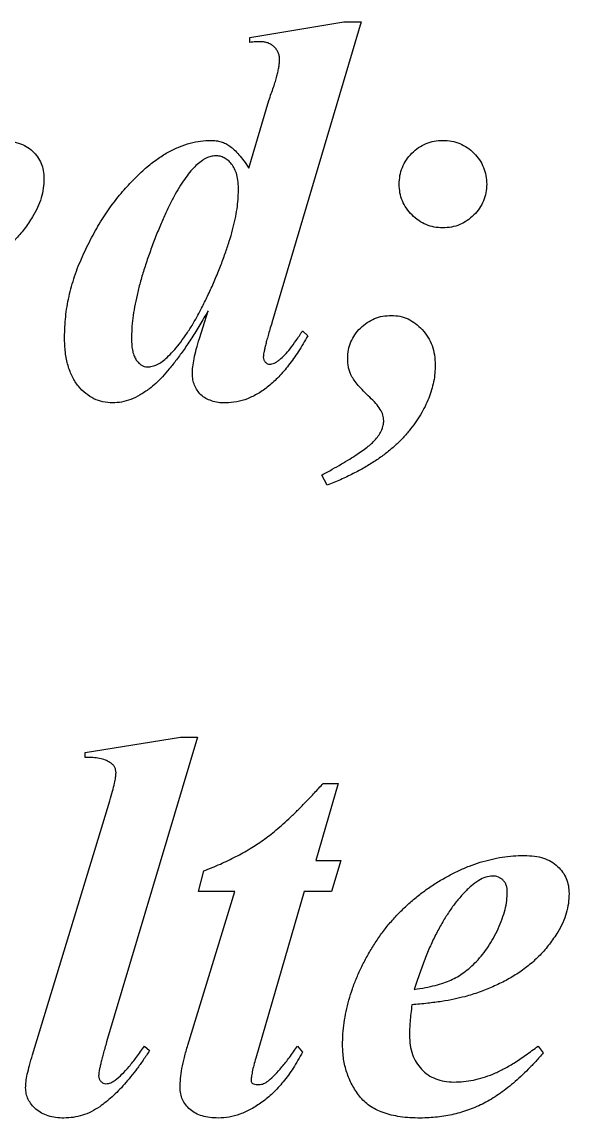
# Model space of a CAD drawing. Header units: inches. Extents: x -17.5 to -8.75, y -0.78 to 2.88.
# Drawn here: x -11.6525 to -11.4311, y 1.5835 to 2.0271 of the extents above; entities that cross this region are included whole.
import ezdxf

# ---------------------------------------------------------------- set-up
doc = ezdxf.new("R2010")
doc.units = ezdxf.units.IN
doc.header["$MEASUREMENT"] = 0

msp = doc.modelspace()

# ---------------------------------------------------------------- linework, layer by layer
at = {"color": 7, "linetype": 'Continuous', "lineweight": 25}
for p, q in [((-11.56023, 2.02083), (-11.52217, 2.02708)), ((-11.51524, 2.02708), (-11.55134, 1.90534)), ((-11.52217, 2.02708), (-11.51524, 2.02708)), ((-11.56023, 2.01875), (-11.56023, 2.02083)), ((-11.56062, 1.9679), (-11.55258, 1.99531)), ((-11.58067, 1.89896), (-11.57716, 1.91016)), ((-11.53891, 1.90208), (-11.53682, 1.9)), ((-11.52898, 1.83958), (-11.53106, 1.84375)), ((-11.62689, 1.73146), (-11.58835, 1.73771)), ((-11.58148, 1.73771), (-11.6182, 1.61441)), ((-11.58835, 1.73771), (-11.58148, 1.73771)), ((-11.62689, 1.72938), (-11.62689, 1.73146)), ((-11.52449, 1.71896), (-11.5336, 1.68771)), ((-11.53057, 1.71896), (-11.52449, 1.71896)), ((-11.64822, 1.60913), (-11.61693, 1.71196)), ((-11.5336, 1.68771), (-11.52341, 1.68771)), ((-11.52341, 1.68771), (-11.52725, 1.67521)), ((-11.58106, 1.67521), (-11.57891, 1.68358)), ((-11.58536, 1.61307), (-11.56635, 1.67521)), ((-11.56635, 1.67521), (-11.58106, 1.67521)), ((-11.53829, 1.67521), (-11.55785, 1.60783)), ((-11.52725, 1.67521), (-11.53829, 1.67521)), ((-11.60294, 1.61271), (-11.60085, 1.61083)), ((-11.54099, 1.61271), (-11.53891, 1.61017)), ((-11.44356, 1.61271), (-11.44148, 1.60995))]:
    msp.add_line(p, q, dxfattribs=at)
for points, knots in [([(-11.55606, 2.01908), (-11.55668, 2.01906), (-11.55808, 2.01904), (-11.55946, 2.01885), (-11.56023, 2.01875)], [0, 0, 0, 0, 0.443907, 1, 1, 1, 1]), ([(-11.54822, 2.01185), (-11.54824, 2.01234), (-11.54829, 2.01329), (-11.54868, 2.01467), (-11.5494, 2.0159), (-11.55033, 2.01701), (-11.55152, 2.01791), (-11.55286, 2.01862), (-11.55441, 2.01901), (-11.55549, 2.01905), (-11.55606, 2.01908)], [0, 0, 0, 0, 0.123269, 0.239833, 0.355917, 0.47785, 0.602291, 0.727982, 0.857696, 1, 1, 1, 1]), ([(-11.55258, 1.99531), (-11.55224, 1.99623), (-11.55159, 1.99802), (-11.55068, 2.00058), (-11.54992, 2.00296), (-11.54929, 2.00512), (-11.54884, 2.0071), (-11.54847, 2.00885), (-11.54826, 2.01042), (-11.54823, 2.01139), (-11.54822, 2.01185)], [0, 0, 0, 0, 0.17149, 0.332142, 0.475405, 0.607405, 0.724184, 0.830496, 0.920303, 1, 1, 1, 1]), ([(-11.66176, 1.97917), (-11.66034, 1.97913), (-11.65767, 1.97907), (-11.65396, 1.97819), (-11.65074, 1.97685), (-11.64814, 1.97488), (-11.64609, 1.97254), (-11.6446, 1.96987), (-11.64372, 1.96688), (-11.64362, 1.96481), (-11.64356, 1.96374)], [0, 0, 0, 0, 0.157556, 0.296643, 0.423401, 0.542675, 0.6567, 0.76879, 0.880952, 1, 1, 1, 1]), ([(-11.63523, 1.89951), (-11.63514, 1.90227), (-11.63497, 1.90781), (-11.63352, 1.91605), (-11.6313, 1.92425), (-11.62807, 1.93222), (-11.62435, 1.93985), (-11.62029, 1.94694), (-11.61591, 1.95335), (-11.61132, 1.95906), (-11.60661, 1.96402), (-11.60205, 1.96834), (-11.59753, 1.97181), (-11.59314, 1.97457), (-11.58877, 1.97661), (-11.58448, 1.9781), (-11.5802, 1.97898), (-11.57735, 1.97911), (-11.57595, 1.97917)], [0, 0, 0, 0, 0.077147, 0.154624, 0.233275, 0.314144, 0.394438, 0.470385, 0.542388, 0.61097, 0.675117, 0.733484, 0.786256, 0.834058, 0.878285, 0.920578, 0.960784, 1, 1, 1, 1]), ([(-11.57595, 1.97917), (-11.57525, 1.97913), (-11.57388, 1.97906), (-11.57187, 1.97864), (-11.57, 1.97788), (-11.5682, 1.97678), (-11.56639, 1.9753), (-11.56457, 1.97327), (-11.56257, 1.9708), (-11.5613, 1.96891), (-11.56062, 1.9679)], [0, 0, 0, 0, 0.10479, 0.2066, 0.306934, 0.407996, 0.5217, 0.657981, 0.817059, 1, 1, 1, 1]), ([(-11.49981, 1.96139), (-11.49975, 1.96258), (-11.49964, 1.96492), (-11.49861, 1.96826), (-11.49699, 1.97133), (-11.49474, 1.97404), (-11.49204, 1.97631), (-11.48899, 1.97797), (-11.48566, 1.97899), (-11.48335, 1.97911), (-11.48217, 1.97917)], [0, 0, 0, 0, 0.128069, 0.251345, 0.3733036, 0.500493, 0.6284283, 0.7509413, 0.8730961, 1, 1, 1, 1]), ([(-11.48217, 1.97917), (-11.48097, 1.97911), (-11.47862, 1.979), (-11.47525, 1.97796), (-11.47217, 1.97633), (-11.4695, 1.97401), (-11.46722, 1.97134), (-11.46559, 1.96826), (-11.46457, 1.96492), (-11.46445, 1.96258), (-11.46439, 1.96139)], [0, 0, 0, 0, 0.128677, 0.2514215, 0.3744311, 0.5009221, 0.6283059, 0.7497386, 0.8724831, 1, 1, 1, 1]), ([(-11.5741, 1.97292), (-11.57473, 1.97286), (-11.57605, 1.97274), (-11.57805, 1.97195), (-11.58007, 1.97066), (-11.58136, 1.96954), (-11.58204, 1.96895)], [0, 0, 0, 0, 0.210073, 0.436002, 0.701852, 1, 1, 1, 1]), ([(-11.56485, 1.95885), (-11.56487, 1.96), (-11.56492, 1.96213), (-11.56542, 1.96509), (-11.56629, 1.96756), (-11.56752, 1.96952), (-11.56895, 1.97105), (-11.57056, 1.97211), (-11.57228, 1.97282), (-11.57349, 1.97288), (-11.5741, 1.97292)], [0, 0, 0, 0, 0.182078, 0.340413, 0.476855, 0.597484, 0.707742, 0.807666, 0.904168, 1, 1, 1, 1]), ([(-11.58204, 1.96895), (-11.58274, 1.96824), (-11.58423, 1.96674), (-11.58627, 1.96404), (-11.58841, 1.9609), (-11.59053, 1.95726), (-11.59269, 1.95313), (-11.59484, 1.94851), (-11.59708, 1.94342), (-11.59922, 1.93795), (-11.60127, 1.93236), (-11.60309, 1.92689), (-11.60468, 1.92166), (-11.60591, 1.91663), (-11.60689, 1.91185), (-11.60762, 1.9073), (-11.60807, 1.90297), (-11.60812, 1.90016), (-11.60814, 1.8988)], [0, 0, 0, 0, 0.039058, 0.083585, 0.133213, 0.188862, 0.24975, 0.316963, 0.38981, 0.468983, 0.548747, 0.624553, 0.69647, 0.76437, 0.828593, 0.889258, 0.946036, 1, 1, 1, 1]), ([(-11.64356, 1.96374), (-11.64362, 1.96241), (-11.64374, 1.95975), (-11.64463, 1.95579), (-11.64605, 1.95188), (-11.64744, 1.94943), (-11.64815, 1.94818)], [0, 0, 0, 0, 0.2425278, 0.4859534, 0.7374867, 1, 1, 1, 1]), ([(-11.48217, 1.94375), (-11.48334, 1.94381), (-11.48563, 1.94392), (-11.48893, 1.94496), (-11.49198, 1.94661), (-11.49467, 1.94889), (-11.49695, 1.95158), (-11.4986, 1.95463), (-11.49964, 1.95793), (-11.49975, 1.96022), (-11.49981, 1.96139)], [0, 0, 0, 0, 0.126441, 0.248152, 0.37135, 0.5, 0.62865, 0.751848, 0.873559, 1, 1, 1, 1]), ([(-11.46439, 1.96139), (-11.46445, 1.96022), (-11.46457, 1.95793), (-11.4656, 1.95463), (-11.46725, 1.95158), (-11.46953, 1.94889), (-11.47223, 1.94661), (-11.47529, 1.94494), (-11.47864, 1.94393), (-11.48098, 1.94381), (-11.48217, 1.94375)], [0, 0, 0, 0, 0.125863, 0.247017, 0.369651, 0.497712, 0.625773, 0.748407, 0.871805, 1, 1, 1, 1]), ([(-11.59372, 1.89134), (-11.5929, 1.89216), (-11.59118, 1.89388), (-11.58874, 1.89681), (-11.58631, 1.90013), (-11.58386, 1.90385), (-11.58146, 1.90799), (-11.57911, 1.91257), (-11.57667, 1.91751), (-11.57438, 1.92278), (-11.57214, 1.9281), (-11.57026, 1.9333), (-11.56854, 1.9382), (-11.56723, 1.94285), (-11.56617, 1.94723), (-11.56541, 1.95134), (-11.56497, 1.95519), (-11.56489, 1.95766), (-11.56485, 1.95885)], [0, 0, 0, 0, 0.046849, 0.097576, 0.152756, 0.212232, 0.276295, 0.34511, 0.418793, 0.497432, 0.576186, 0.650511, 0.719564, 0.784401, 0.844447, 0.9007, 0.952007, 1, 1, 1, 1]), ([(-11.64815, 1.94818), (-11.64924, 1.94652), (-11.6514, 1.94326), (-11.65523, 1.93884), (-11.65943, 1.9349), (-11.6641, 1.93153), (-11.66907, 1.92855), (-11.67436, 1.92601), (-11.6799, 1.92375), (-11.68376, 1.92261), (-11.68572, 1.92204)], [0, 0, 0, 0, 0.126688, 0.250228, 0.372514, 0.49468, 0.617641, 0.742739, 0.869822, 1, 1, 1, 1]), ([(-11.57716, 1.91016), (-11.57826, 1.90825), (-11.5804, 1.90457), (-11.58365, 1.89938), (-11.58676, 1.89467), (-11.58981, 1.89049), (-11.59271, 1.88678), (-11.59551, 1.88359), (-11.59817, 1.88087), (-11.60002, 1.87936), (-11.60089, 1.87865)], [0, 0, 0, 0, 0.166689, 0.321572, 0.463639, 0.593517, 0.712745, 0.819775, 0.914969, 1, 1, 1, 1]), ([(-11.52064, 1.89098), (-11.52059, 1.89213), (-11.52047, 1.89439), (-11.51944, 1.89763), (-11.51782, 1.90064), (-11.51553, 1.90327), (-11.51283, 1.9055), (-11.5098, 1.90718), (-11.50645, 1.90815), (-11.50413, 1.90827), (-11.50294, 1.90833)], [0, 0, 0, 0, 0.124786, 0.24604, 0.367276, 0.49483, 0.623439, 0.747319, 0.870502, 1, 1, 1, 1]), ([(-11.50294, 1.90833), (-11.50178, 1.90826), (-11.49948, 1.90813), (-11.49615, 1.90702), (-11.49314, 1.90511), (-11.4904, 1.90263), (-11.48808, 1.89962), (-11.48641, 1.89615), (-11.4854, 1.89232), (-11.48529, 1.88965), (-11.48523, 1.88828)], [0, 0, 0, 0, 0.116802, 0.232217, 0.349327, 0.47503, 0.603269, 0.731207, 0.861468, 1, 1, 1, 1]), ([(-11.55134, 1.90534), (-11.55162, 1.90444), (-11.55215, 1.90273), (-11.55279, 1.90029), (-11.55346, 1.89815), (-11.55388, 1.89625), (-11.5543, 1.89467), (-11.55455, 1.89336), (-11.55473, 1.89234), (-11.55477, 1.89175), (-11.55479, 1.8915)], [0, 0, 0, 0, 0.197618, 0.375176, 0.531751, 0.667775, 0.782785, 0.875781, 0.947368, 1, 1, 1, 1]), ([(-11.61576, 1.87292), (-11.61709, 1.87299), (-11.61969, 1.87314), (-11.62341, 1.8745), (-11.6268, 1.87666), (-11.62923, 1.87915), (-11.63098, 1.88147), (-11.63213, 1.88348), (-11.63305, 1.8857), (-11.63389, 1.88808), (-11.63449, 1.89067), (-11.6349, 1.89345), (-11.63517, 1.89641), (-11.63521, 1.89846), (-11.63523, 1.89951)], [0, 0, 0, 0, 0.107255, 0.210945, 0.317543, 0.430964, 0.491424, 0.553406, 0.618559, 0.686565, 0.758175, 0.833959, 0.91447, 1, 1, 1, 1]), ([(-11.60814, 1.8988), (-11.60812, 1.89789), (-11.60807, 1.89621), (-11.60773, 1.89387), (-11.60713, 1.89189), (-11.60628, 1.89029), (-11.60525, 1.88908), (-11.60418, 1.88816), (-11.60301, 1.88759), (-11.60219, 1.88753), (-11.6018, 1.8875)], [0, 0, 0, 0, 0.189628, 0.353585, 0.497208, 0.621783, 0.731936, 0.829237, 0.917058, 1, 1, 1, 1]), ([(-11.5835, 1.88477), (-11.58347, 1.88569), (-11.5834, 1.88773), (-11.58277, 1.89101), (-11.5819, 1.89483), (-11.5811, 1.89752), (-11.58067, 1.89896)], [0, 0, 0, 0, 0.190928, 0.420589, 0.689836, 1, 1, 1, 1]), ([(-11.53682, 1.9), (-11.53806, 1.89786), (-11.54042, 1.89377), (-11.54437, 1.88826), (-11.54837, 1.88355), (-11.55248, 1.87969), (-11.55671, 1.87667), (-11.56105, 1.87452), (-11.56552, 1.87316), (-11.56855, 1.873), (-11.57006, 1.87292)], [0, 0, 0, 0, 0.164793, 0.315414, 0.4521, 0.576701, 0.691101, 0.797725, 0.899554, 1, 1, 1, 1]), ([(-11.54818, 1.8904), (-11.5475, 1.89101), (-11.54597, 1.89238), (-11.54378, 1.89501), (-11.54139, 1.89831), (-11.53977, 1.90076), (-11.53891, 1.90208)], [0, 0, 0, 0, 0.184584, 0.411206, 0.683426, 1, 1, 1, 1]), ([(-11.6018, 1.8875), (-11.60112, 1.88754), (-11.59972, 1.88762), (-11.59768, 1.88846), (-11.59561, 1.88963), (-11.59438, 1.89075), (-11.59372, 1.89134)], [0, 0, 0, 0, 0.221935, 0.457154, 0.712169, 1, 1, 1, 1]), ([(-11.55479, 1.8915), (-11.55476, 1.89113), (-11.55468, 1.89036), (-11.55404, 1.8894), (-11.55319, 1.88872), (-11.55252, 1.8886), (-11.55222, 1.88854)], [0, 0, 0, 0, 0.262492, 0.532474, 0.787936, 1, 1, 1, 1]), ([(-11.55222, 1.88854), (-11.55191, 1.88857), (-11.55127, 1.88864), (-11.55027, 1.88899), (-11.54922, 1.88959), (-11.54855, 1.89012), (-11.54818, 1.8904)], [0, 0, 0, 0, 0.203742, 0.431532, 0.696004, 1, 1, 1, 1]), ([(-11.51921, 1.88402), (-11.51943, 1.8845), (-11.51988, 1.8855), (-11.52034, 1.88716), (-11.52058, 1.88901), (-11.52062, 1.89031), (-11.52064, 1.89098)], [0, 0, 0, 0, 0.221627, 0.457211, 0.718365, 1, 1, 1, 1]), ([(-11.48523, 1.88828), (-11.48526, 1.88715), (-11.48533, 1.88488), (-11.48582, 1.88148), (-11.48669, 1.87813), (-11.48783, 1.87477), (-11.48934, 1.87143), (-11.49116, 1.8681), (-11.49334, 1.8648), (-11.4958, 1.86151), (-11.49862, 1.85828), (-11.50189, 1.85523), (-11.50545, 1.85225), (-11.50943, 1.84946), (-11.51375, 1.84674), (-11.5185, 1.84424), (-11.52357, 1.84176), (-11.52715, 1.84032), (-11.52898, 1.83958)], [0, 0, 0, 0, 0.048756, 0.09796, 0.147705, 0.198202, 0.251025, 0.305514, 0.362012, 0.421201, 0.482917, 0.546844, 0.613695, 0.683209, 0.756621, 0.833721, 0.914775, 1, 1, 1, 1]), ([(-11.57006, 1.87292), (-11.57107, 1.87294), (-11.57301, 1.87299), (-11.5757, 1.87368), (-11.5781, 1.87466), (-11.58006, 1.87616), (-11.58161, 1.87796), (-11.5827, 1.88003), (-11.58338, 1.88233), (-11.58346, 1.88394), (-11.5835, 1.88477)], [0, 0, 0, 0, 0.150115, 0.286072, 0.410864, 0.531673, 0.648208, 0.761342, 0.877062, 1, 1, 1, 1]), ([(-11.50606, 1.86579), (-11.50614, 1.86652), (-11.50632, 1.86811), (-11.50747, 1.87047), (-11.50931, 1.87288), (-11.51173, 1.87525), (-11.5142, 1.8776), (-11.51635, 1.87987), (-11.518, 1.88198), (-11.51883, 1.88338), (-11.51921, 1.88402)], [0, 0, 0, 0, 0.096583, 0.207364, 0.338519, 0.493433, 0.650359, 0.786242, 0.902895, 1, 1, 1, 1]), ([(-11.60089, 1.87865), (-11.60213, 1.87777), (-11.60451, 1.8761), (-11.6083, 1.8743), (-11.61204, 1.87313), (-11.61454, 1.87299), (-11.61576, 1.87292)], [0, 0, 0, 0, 0.2813673, 0.5374457, 0.7739269, 1, 1, 1, 1]), ([(-11.50938, 1.85814), (-11.50887, 1.85876), (-11.5079, 1.85995), (-11.50685, 1.86189), (-11.50617, 1.86383), (-11.5061, 1.86514), (-11.50606, 1.86579)], [0, 0, 0, 0, 0.283585, 0.540099, 0.773353, 1, 1, 1, 1]), ([(-11.53106, 1.84375), (-11.52967, 1.84452), (-11.52702, 1.84598), (-11.52327, 1.84812), (-11.51994, 1.85014), (-11.51702, 1.85202), (-11.5145, 1.85374), (-11.5124, 1.8553), (-11.51071, 1.85672), (-11.5098, 1.8577), (-11.50938, 1.85814)], [0, 0, 0, 0, 0.182487, 0.347794, 0.496609, 0.630096, 0.746637, 0.846375, 0.930351, 1, 1, 1, 1]), ([(-11.61687, 1.72749), (-11.61748, 1.72783), (-11.61878, 1.72856), (-11.62113, 1.72917), (-11.62388, 1.72945), (-11.62584, 1.7294), (-11.62689, 1.72938)], [0, 0, 0, 0, 0.2009822, 0.432794, 0.6951629, 1, 1, 1, 1]), ([(-11.61439, 1.72326), (-11.61443, 1.72369), (-11.61449, 1.72452), (-11.61496, 1.72571), (-11.61578, 1.72672), (-11.6165, 1.72723), (-11.61687, 1.72749)], [0, 0, 0, 0, 0.249731, 0.489154, 0.733166, 1, 1, 1, 1]), ([(-11.61693, 1.71196), (-11.61656, 1.71327), (-11.61589, 1.71561), (-11.61504, 1.71878), (-11.61455, 1.72125), (-11.61444, 1.72267), (-11.61439, 1.72326)], [0, 0, 0, 0, 0.349951, 0.631009, 0.847838, 1, 1, 1, 1]), ([(-11.57891, 1.68358), (-11.57666, 1.68447), (-11.57225, 1.68622), (-11.56599, 1.68923), (-11.56021, 1.69245), (-11.5557, 1.69537), (-11.55223, 1.69798), (-11.54949, 1.70014), (-11.54667, 1.70265), (-11.54368, 1.70536), (-11.54058, 1.70837), (-11.53737, 1.71168), (-11.53398, 1.7152), (-11.53173, 1.71769), (-11.53057, 1.71896)], [0, 0, 0, 0, 0.120172, 0.234507, 0.343418, 0.447385, 0.500336, 0.558038, 0.620076, 0.686978, 0.757998, 0.833949, 0.914855, 1, 1, 1, 1]), ([(-11.52273, 1.61304), (-11.5227, 1.61456), (-11.52264, 1.61761), (-11.52211, 1.62217), (-11.52136, 1.62675), (-11.52019, 1.6313), (-11.51877, 1.63588), (-11.51699, 1.64043), (-11.51495, 1.64501), (-11.51253, 1.64953), (-11.5099, 1.65397), (-11.507, 1.6582), (-11.50385, 1.6622), (-11.50047, 1.66596), (-11.49688, 1.66954), (-11.49303, 1.67284), (-11.48898, 1.67596), (-11.48472, 1.6788), (-11.48032, 1.68134), (-11.47591, 1.68361), (-11.47149, 1.68554), (-11.46704, 1.68707), (-11.46261, 1.68828), (-11.45816, 1.68917), (-11.45371, 1.68971), (-11.45074, 1.68977), (-11.44926, 1.6898)], [0, 0, 0, 0, 0.039082, 0.078362, 0.117989, 0.158248, 0.199189, 0.24105, 0.28388, 0.328057, 0.3726, 0.416552, 0.459861, 0.503325, 0.546527, 0.59004, 0.633619, 0.677877, 0.721755, 0.764051, 0.805409, 0.845552, 0.884872, 0.923553, 0.962033, 1, 1, 1, 1]), ([(-11.44926, 1.6898), (-11.44784, 1.68976), (-11.44517, 1.68969), (-11.44146, 1.68882), (-11.43824, 1.68748), (-11.43564, 1.68551), (-11.43359, 1.68317), (-11.4321, 1.6805), (-11.43122, 1.67751), (-11.43112, 1.67544), (-11.43106, 1.67437)], [0, 0, 0, 0, 0.157556, 0.296643, 0.423401, 0.542675, 0.6567, 0.76879, 0.880952, 1, 1, 1, 1]), ([(-11.46205, 1.68146), (-11.46296, 1.68136), (-11.46492, 1.68114), (-11.46783, 1.67967), (-11.47086, 1.67742), (-11.47277, 1.67546), (-11.4738, 1.6744)], [0, 0, 0, 0, 0.195013, 0.416861, 0.68378, 1, 1, 1, 1]), ([(-11.45606, 1.67512), (-11.45607, 1.67558), (-11.4561, 1.67648), (-11.45645, 1.67774), (-11.45695, 1.67888), (-11.45773, 1.67979), (-11.45863, 1.68055), (-11.45968, 1.68108), (-11.46083, 1.68142), (-11.46164, 1.68145), (-11.46205, 1.68146)], [0, 0, 0, 0, 0.142801, 0.272978, 0.397465, 0.51751, 0.637554, 0.753126, 0.873718, 1, 1, 1, 1]), ([(-11.49369, 1.63563), (-11.49218, 1.63586), (-11.48933, 1.6363), (-11.48535, 1.63719), (-11.48187, 1.63812), (-11.47887, 1.63931), (-11.47614, 1.64071), (-11.47357, 1.64248), (-11.47097, 1.64452), (-11.46845, 1.64697), (-11.46601, 1.64976), (-11.46372, 1.65291), (-11.46161, 1.65639), (-11.45973, 1.66015), (-11.45812, 1.664), (-11.45692, 1.6678), (-11.4562, 1.6715), (-11.45611, 1.67393), (-11.45606, 1.67512)], [0, 0, 0, 0, 0.076865, 0.145034, 0.205136, 0.257311, 0.307089, 0.35899, 0.414116, 0.473151, 0.535406, 0.600225, 0.668527, 0.740015, 0.811443, 0.877706, 0.940411, 1, 1, 1, 1]), ([(-11.4738, 1.6744), (-11.4748, 1.67328), (-11.47685, 1.67097), (-11.47962, 1.6671), (-11.4823, 1.66285), (-11.48482, 1.65818), (-11.48728, 1.65314), (-11.48953, 1.64767), (-11.49173, 1.64182), (-11.49303, 1.63773), (-11.49369, 1.63563)], [0, 0, 0, 0, 0.102496, 0.210714, 0.32463, 0.445355, 0.572975, 0.707181, 0.84953, 1, 1, 1, 1]), ([(-11.43106, 1.67437), (-11.43112, 1.67304), (-11.43124, 1.67038), (-11.43213, 1.66642), (-11.43355, 1.66251), (-11.43494, 1.66006), (-11.43565, 1.65881)], [0, 0, 0, 0, 0.2425278, 0.4859534, 0.7374867, 1, 1, 1, 1]), ([(-11.43565, 1.65881), (-11.43674, 1.65715), (-11.4389, 1.65389), (-11.44273, 1.64947), (-11.44693, 1.64553), (-11.4516, 1.64216), (-11.45657, 1.63918), (-11.46186, 1.63664), (-11.4674, 1.63438), (-11.47126, 1.63324), (-11.47322, 1.63267)], [0, 0, 0, 0, 0.126688, 0.250228, 0.372514, 0.49468, 0.617641, 0.742739, 0.869822, 1, 1, 1, 1]), ([(-11.47322, 1.63267), (-11.47466, 1.63232), (-11.47775, 1.63157), (-11.48278, 1.63067), (-11.48849, 1.62994), (-11.49254, 1.62957), (-11.49467, 1.62938)], [0, 0, 0, 0, 0.20459, 0.439082, 0.704993, 1, 1, 1, 1]), ([(-11.49467, 1.62938), (-11.49482, 1.6282), (-11.4951, 1.62594), (-11.49538, 1.6227), (-11.4956, 1.61978), (-11.49563, 1.61794), (-11.49564, 1.61708)], [0, 0, 0, 0, 0.289329, 0.553966, 0.789077, 1, 1, 1, 1]), ([(-11.49564, 1.61708), (-11.4956, 1.61571), (-11.49551, 1.61308), (-11.49453, 1.60937), (-11.49304, 1.60604), (-11.49085, 1.60325), (-11.48821, 1.6009), (-11.48504, 1.59932), (-11.48149, 1.59829), (-11.47899, 1.59818), (-11.47768, 1.59813)], [0, 0, 0, 0, 0.138619, 0.267658, 0.388404, 0.508312, 0.626725, 0.744958, 0.866809, 1, 1, 1, 1]), ([(-11.6182, 1.61441), (-11.61846, 1.61354), (-11.61894, 1.61188), (-11.61958, 1.60952), (-11.62014, 1.60742), (-11.62059, 1.60559), (-11.62096, 1.604), (-11.62123, 1.60268), (-11.62136, 1.6016), (-11.62141, 1.60097), (-11.62143, 1.6007)], [0, 0, 0, 0, 0.1921603, 0.3668905, 0.5197573, 0.6552523, 0.7689323, 0.8653655, 0.9421033, 1, 1, 1, 1]), ([(-11.60085, 1.61083), (-11.6017, 1.60954), (-11.60335, 1.60704), (-11.60589, 1.60348), (-11.60843, 1.60023), (-11.61095, 1.59725), (-11.61344, 1.59454), (-11.61595, 1.59212), (-11.61846, 1.59), (-11.62017, 1.58875), (-11.621, 1.58814)], [0, 0, 0, 0, 0.151415, 0.294332, 0.42956, 0.556666, 0.677386, 0.791258, 0.898704, 1, 1, 1, 1]), ([(-11.61472, 1.59891), (-11.61379, 1.59968), (-11.61176, 1.60135), (-11.60897, 1.60455), (-11.6059, 1.60832), (-11.60397, 1.61119), (-11.60294, 1.61271)], [0, 0, 0, 0, 0.198837, 0.431518, 0.697158, 1, 1, 1, 1]), ([(-11.58848, 1.59595), (-11.58844, 1.59714), (-11.58835, 1.5997), (-11.58771, 1.60375), (-11.58674, 1.60828), (-11.58583, 1.61142), (-11.58536, 1.61307)], [0, 0, 0, 0, 0.205405, 0.439032, 0.704171, 1, 1, 1, 1]), ([(-11.53891, 1.61017), (-11.54013, 1.60801), (-11.54249, 1.60386), (-11.54653, 1.59832), (-11.55074, 1.59365), (-11.55515, 1.58995), (-11.55964, 1.58713), (-11.56409, 1.58507), (-11.56854, 1.58378), (-11.57153, 1.58362), (-11.57299, 1.58355)], [0, 0, 0, 0, 0.164549, 0.315664, 0.452911, 0.579345, 0.695512, 0.802853, 0.903381, 1, 1, 1, 1]), ([(-11.55271, 1.59868), (-11.55181, 1.59946), (-11.54984, 1.60115), (-11.54707, 1.60437), (-11.54402, 1.60825), (-11.54205, 1.61116), (-11.54099, 1.61271)], [0, 0, 0, 0, 0.193516, 0.424759, 0.692792, 1, 1, 1, 1]), ([(-11.49119, 1.58355), (-11.49262, 1.58357), (-11.49537, 1.5836), (-11.49933, 1.58404), (-11.50296, 1.5847), (-11.50625, 1.58568), (-11.50919, 1.58694), (-11.51179, 1.58847), (-11.51405, 1.59028), (-11.51653, 1.59308), (-11.51901, 1.59696), (-11.52114, 1.60202), (-11.52251, 1.60741), (-11.52265, 1.61114), (-11.52273, 1.61304)], [0, 0, 0, 0, 0.087244, 0.167641, 0.242272, 0.311244, 0.376044, 0.436772, 0.49455, 0.55161, 0.663388, 0.773209, 0.884729, 1, 1, 1, 1]), ([(-11.47768, 1.59813), (-11.47636, 1.59817), (-11.47372, 1.59824), (-11.46976, 1.59889), (-11.46581, 1.59991), (-11.46178, 1.60133), (-11.45761, 1.60331), (-11.45317, 1.60585), (-11.44844, 1.60905), (-11.44524, 1.61145), (-11.44356, 1.61271)], [0, 0, 0, 0, 0.10426, 0.209667, 0.317162, 0.427674, 0.547407, 0.683078, 0.833212, 1, 1, 1, 1]), ([(-11.65098, 1.59585), (-11.65095, 1.59665), (-11.65086, 1.59846), (-11.65028, 1.60147), (-11.64939, 1.6051), (-11.64863, 1.60771), (-11.64822, 1.60913)], [0, 0, 0, 0, 0.175093, 0.400904, 0.674263, 1, 1, 1, 1]), ([(-11.55785, 1.60783), (-11.55813, 1.60685), (-11.55865, 1.60501), (-11.55924, 1.60244), (-11.55964, 1.60025), (-11.55971, 1.5989), (-11.55974, 1.59829)], [0, 0, 0, 0, 0.315165, 0.585756, 0.812505, 1, 1, 1, 1]), ([(-11.44148, 1.60995), (-11.44249, 1.60879), (-11.44447, 1.60652), (-11.44753, 1.60334), (-11.45056, 1.6004), (-11.45355, 1.59772), (-11.45655, 1.59531), (-11.45952, 1.59316), (-11.46244, 1.59121), (-11.46635, 1.58906), (-11.47138, 1.58683), (-11.47772, 1.58495), (-11.48435, 1.58377), (-11.48888, 1.58362), (-11.49119, 1.58355)], [0, 0, 0, 0, 0.0791, 0.154916, 0.227172, 0.295979, 0.361898, 0.424661, 0.484745, 0.542227, 0.654471, 0.766987, 0.881447, 1, 1, 1, 1]), ([(-11.62143, 1.6007), (-11.62139, 1.60027), (-11.62131, 1.59941), (-11.62057, 1.59836), (-11.61961, 1.59759), (-11.61883, 1.59749), (-11.61846, 1.59745)], [0, 0, 0, 0, 0.266223, 0.523389, 0.773345, 1, 1, 1, 1]), ([(-11.61846, 1.59745), (-11.6178, 1.59751), (-11.61642, 1.59765), (-11.6153, 1.59848), (-11.61472, 1.59891)], [0, 0, 0, 0, 0.478106, 1, 1, 1, 1]), ([(-11.55974, 1.59829), (-11.55967, 1.59813), (-11.55948, 1.59771), (-11.55866, 1.59739), (-11.55769, 1.59715), (-11.55693, 1.59711), (-11.55655, 1.59709)], [0, 0, 0, 0, 0.1462294, 0.3734919, 0.6814295, 1, 1, 1, 1]), ([(-11.55655, 1.59709), (-11.5559, 1.59717), (-11.55448, 1.59735), (-11.55333, 1.59821), (-11.55271, 1.59868)], [0, 0, 0, 0, 0.456588, 1, 1, 1, 1]), ([(-11.63546, 1.58355), (-11.63659, 1.58358), (-11.63875, 1.58365), (-11.6418, 1.58437), (-11.64453, 1.58544), (-11.6468, 1.58707), (-11.64864, 1.58896), (-11.65002, 1.59106), (-11.65084, 1.59341), (-11.65093, 1.59503), (-11.65098, 1.59585)], [0, 0, 0, 0, 0.153542, 0.292547, 0.423307, 0.549171, 0.667931, 0.779891, 0.888896, 1, 1, 1, 1]), ([(-11.57299, 1.58355), (-11.57415, 1.58359), (-11.57636, 1.58366), (-11.57947, 1.58432), (-11.5822, 1.58538), (-11.58448, 1.58692), (-11.58625, 1.58884), (-11.58756, 1.59099), (-11.58834, 1.5934), (-11.58843, 1.59509), (-11.58848, 1.59595)], [0, 0, 0, 0, 0.156482, 0.296729, 0.42572, 0.547555, 0.663201, 0.773821, 0.884124, 1, 1, 1, 1]), ([(-11.621, 1.58814), (-11.62213, 1.58743), (-11.62435, 1.58604), (-11.62796, 1.5846), (-11.63167, 1.58372), (-11.63419, 1.58361), (-11.63546, 1.58355)], [0, 0, 0, 0, 0.259814, 0.508511, 0.753836, 1, 1, 1, 1])]:
    msp.add_open_spline(points, degree=3, knots=knots, dxfattribs=at)

doc.saveas('drawing.dxf')
